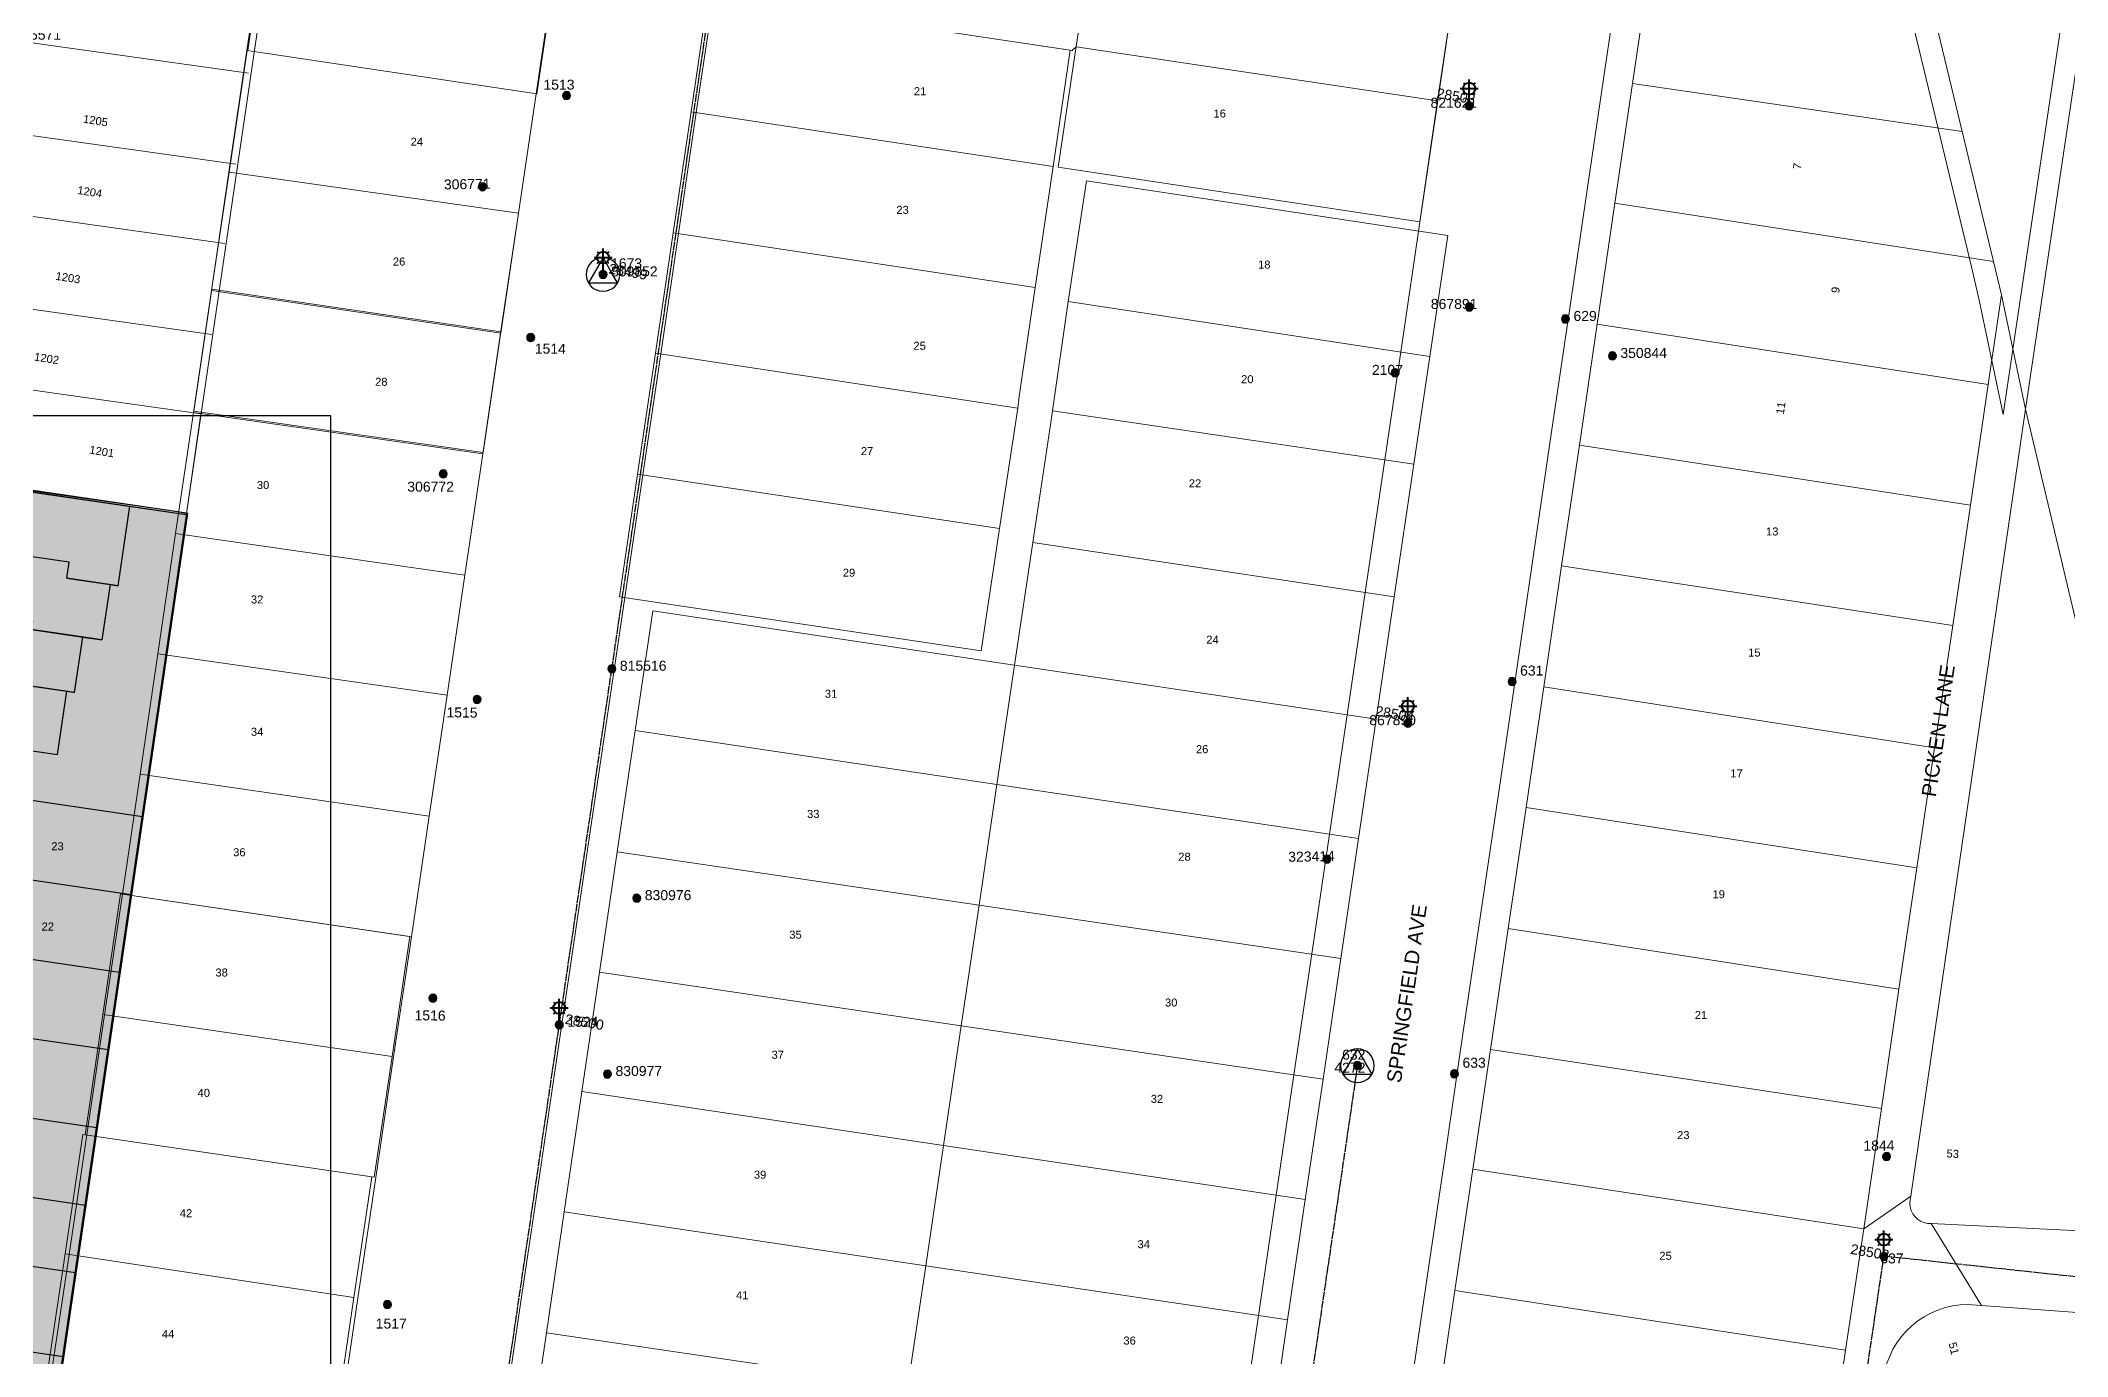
# Model space of a CAD drawing. Header units: metres. Extents: x 305195 to 309187, y 6261447 to 6263623.
# Drawn here: x 305737 to 305990.3, y 6262217.6 to 6262382.1 of the extents above; entities that cross this region are included whole.
import ezdxf
from ezdxf.enums import TextEntityAlignment as Align

# ---------------------------------------------------------------- set-up
doc = ezdxf.new("R2010")
doc.units = ezdxf.units.M
doc.linetypes.add('Cable Exist OH', pattern=[1, 1, 0])
doc.layers.get('0').update_dxf_attribs({"color": 6})
for name, color, linetype, lineweight in [('Cadastre Developer_SP_EXT', 9, 'Continuous', 5), ('Cadastre Land Parcels_SP_EXT', 9, 'Continuous', 5), ('Cadastre Roads_SP_EXT', 9, 'Continuous', 5)]:
    doc.layers.add(name, color=color, linetype=linetype, lineweight=lineweight)
for name, color, linetype in [('Equip_SP_SL_EXT', 7, 'Continuous'), ('Mains_HV_EXT', 7, 'Continuous'), ('st_new', 9, 'Continuous'), ('Sub_SP_TR_HV_LV_EXT', 7, 'Continuous'), ('SupportsOH_SP_TR_HV_LV_SL_EXT', 7, 'Continuous'), ('SupportsUG_SP_LV_SL_EXT', 7, 'Continuous')]:
    doc.layers.add(name, color=color, linetype=linetype)
doc.styles.add('COLUMN_LABEL', font='arial.ttf')
doc.styles.add('iecARIAL', font='arial.ttf', dxfattribs={"height": 2})
doc.styles.add('POLE_LABEL', font='arial.ttf')
doc.styles.get("Standard").update_dxf_attribs({"font": 'arial.ttf'})

# ---------------------------------------------------------------- blocks, each defined once
blk = doc.blocks.new('COLUMN_EXT')
blk.add_hatch(color=256).paths.add_polyline_path([(-1.49, 1.48), (-1.49, -1.49), (1.48, -1.49), (1.48, 1.48)])
blk.add_lwpolyline([(-1.49, -1.49), (1.48, -1.49), (1.48, 1.48), (-1.49, 1.48)], close=True)
for tag, height, style, flags, p in [('STRUCTURE_PLANT_NUMBER', 0.2, 'POLE_LABEL', 9, (1.81, 0.03)), ('ASSET_NUM', 2.5, 'COLUMN_LABEL', 8, (2, 2)), ('STREET_CODE', 0.2, 'COLUMN_LABEL', 9, (1.81, -0.2))]:
    blk.add_attdef(tag, text='', height=height, dxfattribs=dict(style=style, flags=flags)).set_placement(p, align=Align.MIDDLE_LEFT)
at = {"flags": 1}
blk.add_attdef('Z', (1.81, -2.35), '', height=0.2, dxfattribs=at)
at = {"flags": 9}
for tag, p in [('COLUMN_TYPE', (1.81, -0.4)), ('OWNED_BY', (1.81, -0.6)), ('STATE', (1.81, -0.8)), ('USAGE', (1.81, -1)), ('STREETNAME', (1.81, -1.6)), ('SUBURB', (1.81, -1.8)), ('LEGEND', (1.81, -1.2)), ('LOCATION', (1.81, -1.4)), ('NOTES', (1.81, -2))]:
    blk.add_attdef(tag, text='', height=0.2, dxfattribs=at).set_placement(p, align=Align.MIDDLE_LEFT)
blk = doc.blocks.new('SUB_POLE_EXT')
blk.add_line((2.16, 0.48), (2.16, 0.48, 0))
blk.add_lwpolyline([(-4.22, 0, 1), (4.22, 0, 1)], format="xyb", close=True)
blk.add_lwpolyline([(2.14, 0.52), (0, 4.22), (-3.66, -2.11), (3.66, -2.11)], close=True)
for tag, height, flags, p in [('STREET_CODE', 0.2, 9, (1.5, 0)), ('ASSET_NUM', 2.5, 8, (2, 2)), ('CONSTRUCTED_VOLTAGE', 0.2, 9, (1.5, -0.2)), ('OPERATING_VOLTAGE', 0.2, 9, (1.5, -0.6)), ('OPERATED_BY', 0.2, 9, (1.5, -0.8)), ('ORIENTATION', 0.2, 9, (1.5, -1.2)), ('OWNED_BY', 0.2, 9, (1.5, -1.4)), ('SECONDARY_VOLTAGE', 0.2, 9, (1.5, -1.6)), ('STATE', 0.2, 9, (1.5, -1.8)), ('SUBSTATION_TYPE', 0.2, 9, (1.5, -2)), ('STREETNAME', 0.2, 9, (1.5, -2.8)), ('SUBURB', 0.2, 9, (1.5, -3)), ('Z', 0.2, 1, (1.5, -3.4)), ('NO_PHASES', 0.2, 9, (1.5, -0.4)), ('MAINTAINED_BY', 0.2, 9, (1.5, -1)), ('USAGE', 0.2, 9, (1.5, -2.2)), ('LEGEND', 0.2, 9, (1.5, -2.4)), ('LOCATION', 0.2, 9, (1.5, -2.6)), ('NOTES', 0.2, 9, (1.5, -3.2))]:
    blk.add_attdef(tag, text='', height=height, dxfattribs=dict(flags=flags)).set_placement(p, align=Align.MIDDLE_LEFT)
blk = doc.blocks.new('SL_LANTERN_EXT')
at = {"lineweight": 40}
for p, q in [((-1.46, 5.68), (-1.06, 5.28)), ((0, 1.97), (0, 6.47)), ((1.46, 5.68), (1.06, 5.28)), ((-2.25, 4.22), (2.25, 4.22)), ((-1.46, 2.76), (-1.06, 3.16)), ((0, 0), (0, 2.72)), ((1.46, 2.76), (1.06, 3.16))]:
    blk.add_line(p, q, dxfattribs=at)
blk.add_circle((0, 4.22), 1.5, dxfattribs=at)
at = {"style": 'iecARIAL', "flags": 8}
blk.add_attdef('ASSET_NUM', (1.5, 1.5), '', height=2.5, dxfattribs=at)
for tag, p, height, flags in [('OPERATING_VOLTAGE', (0.98, -1.65), 0.2, 9), ('ORIENTATION', (0.98, -1.85), 0.2, 9), ('OWNED_BY', (0.98, -2.05), 0.2, 9), ('STATE', (0.98, -2.25), 0.2, 9), ('CONSTRUCTED_VOLTAGE', (0.98, -0.65), 0.2, 9), ('CONTROL_TYPE', (0.98, -0.85), 0.2, 9), ('LANTERN_PURPOSE', (0.98, -1.05), 0.2, 9), ('LANTERN_TYPE', (0.98, -1.25), 0.2, 9), ('NO_PHASES', (0.98, -1.45), 0.2, 9), ('USAGE', (0.98, -2.45), 0.2, 9), ('CEXIST', (0.98, -2.65), 0.2, 9), ('CNEW', (0.98, -2.85), 0.2, 9), ('CNUMBER', (0.98, -3.05), 0.2, 9), ('CREMOVE', (0.98, -3.25), 0.2, 9), ('CREPLACE', (0.98, -3.45), 0.2, 9), ('LKINGHEIGHT', (0.98, -3.65), 0.2, 9), ('LBRACKET', (0.98, -3.85), 0.2, 9), ('LBRACKETVOCAB', (0.98, -4.05), 0.2, 9), ('LCATEGORY', (0.98, -4.25), 0.2, 9), ('LCHARGE1', (0.98, -4.45), 0.2, 9), ('LCHARGE1PERCENT', (0.98, -4.65), 0.2, 9), ('LCHARGE2', (0.98, -4.85), 0.2, 9), ('LCHARGE2PERCENT', (0.98, -5.05), 0.2, 9), ('LCHARGE3', (0.98, -5.25), 0.2, 9), ('LNUMBER', (2.18, -3.25), 2.5, 8), ('STREETNAME', (0.98, -9.25), 0.2, 9), ('SUBURB', (0.98, -9.45), 0.2, 1), ('LCHARGE3PERCENT', (0.98, -5.45), 0.2, 9), ('LEXIST', (0.98, -5.65), 0.2, 9), ('LLAMP', (0.98, -5.85), 0.2, 9), ('LLAMPVOCAB', (0.98, -6.05), 0.2, 9), ('LMAST', (0.98, -6.25), 0.2, 9), ('LMASTVOCAB', (0.98, -6.45), 0.2, 9), ('LNEW', (0.98, -6.65), 0.2, 9), ('LANTNUMBER', (0.98, -6.85), 0.2, 9), ('LOUTREACH', (0.98, -7.25), 0.2, 9), ('LOUTREACHVOCAB', (0.98, -7.45), 0.2, 9), ('LRATECODE', (0.98, -7.65), 0.2, 9), ('LREMOVE', (0.98, -7.85), 0.2, 9), ('LREPLACE', (0.98, -8.05), 0.2, 9), ('LTYPE', (0.98, -8.25), 0.2, 9), ('LTYPEVOCAB', (0.98, -8.45), 0.2, 9), ('LEGEND', (0.98, -8.65), 0.2, 9), ('LOCATION', (0.98, -8.85), 0.2, 9), ('NOTES', (0.98, -9.05), 0.2, 9)]:
    blk.add_attdef(tag, p, '', height=height, dxfattribs=dict(flags=flags))
blk = doc.blocks.new('POLE_EXT')
blk.add_hatch(color=256).paths.add_polyline_path([(-1, 0, 1), (1, 0, 1)])
blk.add_lwpolyline([(-1, 0, 1), (1, 0, 1)], format="xyb", close=True)
for tag, height, flags, p in [('pNumber', 2.5, 8, (-17.84, 2.07)), ('OWNED_BY', 0.2, 9, (1.35, -0.4)), ('SPECIAL_USE', 0.2, 9, (1.35, -0.8)), ('STATE', 0.2, 9, (1.35, -1)), ('cLV', 0.2, 9, (1.35, -1.4)), ('hDepth', 0.2, 9, (1.35, -1.6)), ('hDia', 0.2, 9, (1.35, -1.8)), ('cHV', 0.2, 9, (1.35, -2)), ('cLinedev', 0.2, 9, (1.35, -3.4)), ('pExisting', 0.2, 9, (1.35, -3.8)), ('pFooting', 0.2, 9, (1.35, -4.4)), ('pNew', 0.2, 9, (1.35, -4.6)), ('pRelocate', 0.2, 9, (1.35, -5)), ('PARENT', 0.2, 9, (1.35, -0.6)), ('USAGE', 0.2, 9, (1.35, -1.2)), ('LBRACKET', 0.2, 9, (1.35, -2.2)), ('LExisting', 0.2, 9, (1.35, -2.4)), ('LANTNUMBER', 0.2, 9, (1.35, -2.6)), ('LOther', 0.2, 9, (1.35, -2.8)), ('LRemove', 0.2, 9, (1.35, -3)), ('LEGEND', 0.2, 9, (1.35, -3.2)), ('LOCATION', 0.2, 9, (1.35, -3.6)), ('PFNUMBER', 0.2, 9, (1.35, -4)), ('NEWPFNUMBER', 0.2, 9, (1.35, -4.2)), ('pRemove', 0.2, 9, (1.35, -5.2)), ('pReplace', 0.2, 9, (1.35, -5.4)), ('pStay', 0.2, 9, (1.35, -5.6)), ('pType', 0.2, 9, (1.35, -5.8)), ('cspan', 0.2, 9, (1.35, -6)), ('STREETNAME', 0.2, 9, (1.35, -6.2)), ('SUBURB', 0.2, 9, (1.35, -6.4)), ('OPERATED_BY', 0.2, 9, (1.36, -7.01)), ('NOTES', 0.2, 9, (1.35, -6.6)), ('MAINTAINED_BY', 0.2, 9, (1.36, -6.81))]:
    blk.add_attdef(tag, text='', height=height, dxfattribs=dict(flags=flags)).set_placement(p, align=Align.MIDDLE_LEFT)
at = {"style": 'POLE_LABEL'}
for tag, height, flags, p in [('STRUCTURE_PLANT_NUMBER', 0.2, 9, (1.35, 0.03)), ('ASSET_NUM', 2.5, 8, (2, 2)), ('STREET_CODE', 0.2, 9, (1.35, -0.2))]:
    blk.add_attdef(tag, text='', height=height, dxfattribs=dict(at, flags=flags)).set_placement(p, align=Align.MIDDLE_LEFT)
at = {"flags": 1}
blk.add_attdef('Z', (1.35, -7.33), '', height=0.2, dxfattribs=at)
blk = doc.blocks.new('ST4_NEW')
at = {"layer": 'st_new', "color": 251, "lineweight": 0}
for p, q in [((339.04, -72.8), (372.16, 152.78)), ((304.96, -68), (339.01, -72.99)), ((323.1, -181.36), (339.04, -72.8))]:
    blk.add_line(p, q, dxfattribs=at)
blk = doc.blocks.new('STAGE13_NEW')
at = {"layer": 'st_new', "color": 7}
for p, q in [((-21.99, 129.38), (4.98, 125.42)), ((3.52, 115.48), (4.98, 125.42)), ((4.98, 125.42), (10.63, 124.59)), ((12.12, 124.37), (6.57, 86.59)), ((10.63, 124.59), (12.12, 124.37)), ((-2.61, 118.41), (-24.75, 121.67)), ((-2.9, 116.43), (-2.61, 118.41)), ((-27.7, 114.02), (-7.17, 111)), ((3.52, 115.48), (-2.9, 116.43)), ((-2.9, 116.43), (2.52, 115.63)), ((2.52, 115.63), (1.5, 108.71)), ((2.52, 115.63), (3.52, 115.48)), ((-7.17, 111), (-7.32, 110)), ((1.5, 108.71), (-7.32, 110)), ((-7.32, 110), (-0.9, 109.06)), ((-1.91, 102.14), (-0.9, 109.06)), ((-0.9, 109.06), (1.5, 108.71)), ((-1.91, 102.14), (-30.83, 106.39)), ((-30.83, 106.39), (-2.9, 102.29)), ((-4.07, 94.37), (-2.9, 102.29)), ((-2.9, 102.29), (-1.91, 102.14)), ((-33.25, 100.79), (-27.39, 97.8)), ((-27.39, 97.8), (-4.07, 94.37)), ((-31.01, 92.24), (-35.99, 94.78)), ((-37.16, 92.29), (-32.26, 89.79)), ((-32.26, 89.79), (-31.01, 92.24)), ((-31.01, 92.24), (-20.11, 86.67)), ((-12.63, 89.41), (-18.39, 50.21)), ((-14.06, 79.7), (-12.63, 89.41)), ((6.57, 86.59), (-12.63, 89.41)), ((-21.44, 77.57), (-20.11, 86.67)), ((6.57, 86.59), (-3.35, 19.13)), ((6.57, 86.59), (5.14, 76.88)), ((-27.67, 75.94), (-41.68, 83.1)), ((-15.48, 69.99), (-14.06, 79.7)), ((-14.06, 79.7), (5.14, 76.88)), ((-27.67, 75.94), (-27.62, 76.04)), ((-25.5, 74.96), (-27.62, 76.04)), ((-23.39, 73.75), (-21.44, 77.57)), ((5.14, 76.88), (3.71, 67.17)), ((-25.55, 74.86), (-25.5, 74.96)), ((-23.39, 73.75), (-25.55, 74.86)), ((-25.55, 74.86), (-22.12, 73.1)), ((-22.12, 73.1), (-23.39, 73.75)), ((-26.33, 61.45), (-47.44, 72.23)), ((-24.48, 68.47), (-22.12, 73.1)), ((-24.48, 68.47), (-23.1, 67.77)), ((-16.91, 60.28), (-15.48, 69.99)), ((-15.48, 69.99), (3.71, 67.17)), ((-27.08, 59.97), (-23.1, 67.77)), ((-23.1, 67.77), (-26.33, 61.45)), ((3.71, 67.17), (-0.57, 38.04)), ((-33.22, 54.46), (-51.39, 65.28)), ((-26.33, 61.45), (-27.08, 59.97)), ((-31.01, 43.84), (-55.48, 58.4)), ((-55.48, 58.4), (-30.5, 43.53)), ((-23.62, 57.91), (-27.08, 59.97)), ((-18.34, 50.57), (-16.91, 60.28)), ((2.28, 57.46), (-16.91, 60.28)), ((-23.62, 57.91), (-27.32, 51.68)), ((-33.22, 54.46), (-32.95, 54.91)), ((-27.81, 51.84), (-32.95, 54.91)), ((-31.01, 43.84), (-26.6, 51.25)), ((-27.75, 51.94), (-27.81, 51.84)), ((-27.32, 51.68), (-27.75, 51.94)), ((-27.75, 51.94), (-26.6, 51.25)), ((-26.6, 51.25), (-27.32, 51.68)), ((-61.04, 49.59), (-38.81, 34.67)), ((-18.39, 50.21), (-29.85, 27.9)), ((-22.95, 41.33), (-18.39, 50.21)), ((-18.39, 50.21), (-18.34, 50.57)), ((-18.34, 50.57), (0.86, 47.75)), ((-42.32, 27.99), (-65.2, 43.35)), ((-35.3, 35.46), (-30.5, 43.53)), ((-30.5, 43.53), (-31.01, 43.84)), ((-27.05, 33.34), (-22.95, 41.33)), ((-0.57, 38.04), (-22.95, 41.33)), ((-0.57, 38.04), (-1.81, 29.63)), ((-38.81, 34.67), (-35.3, 35.46)), ((-29.85, 27.9), (-27.05, 33.34)), ((-27.05, 33.34), (-1.81, 29.63)), ((-80.85, 21.67), (-73.1, 32.19)), ((-42.32, 27.99), (-41.7, 24.45)), ((-29.85, 27.9), (-23.47, 22.08)), ((-1.81, 29.63), (-3.35, 19.13)), ((-46.12, 18.44), (-41.7, 24.45)), ((-99.26, -3.32), (-80.85, 21.67)), ((-80.85, 21.67), (-7.27, -49.48)), ((-57.5, -0.92), (-80.85, 21.67)), ((-23.47, 22.08), (-3.35, 19.13)), ((-49.71, 12.54), (-45.64, 18.08)), ((-46.12, 18.44), (-45.64, 18.08)), ((-36.95, 17.74), (-38.28, 8.67)), ((-36.22, 18.74), (-36.95, 17.74)), ((-32.46, 18.51), (-35.65, 18.98)), ((-32.46, 18.51), (-29.91, 16.18)), ((-1.44, -9.78), (-32.46, 18.51)), ((-3.35, 19.13), (-3.81, 15.97)), ((-29.91, 16.18), (-35.54, -22.15)), ((-29.91, 16.18), (-24.12, 10.9)), ((-3.81, 15.97), (0, 0)), ((-57.5, -0.92), (-48.34, 11.53)), ((-49.71, 12.54), (-48.34, 11.53)), ((-29.79, -27.71), (-24.12, 10.9)), ((-24.12, 10.9), (-19.38, 6.58)), ((-50.39, -7.8), (-38.28, 8.67)), ((-25.09, -32.26), (-19.38, 6.58)), ((-19.38, 6.58), (-14.64, 2.26)), ((-20.38, -36.8), (-14.64, 2.26)), ((-14.64, 2.26), (-8.85, -3.02)), ((0, 0), (-1.44, -9.78)), ((-50.39, -7.8), (-57.5, -0.92)), ((-14.63, -42.37), (-8.85, -3.02)), ((-8.85, -3.02), (-1.44, -9.78)), ((-104.48, -10.1), (-103.78, -9.22)), ((-35.54, -22.15), (-50.39, -7.8)), ((-1.44, -9.78), (-7.41, -50.4)), ((-1.44, -9.78), (-7.27, -49.48)), ((-29.79, -27.71), (-35.54, -22.15)), ((-25.09, -32.26), (-29.79, -27.71)), ((-91.17, -30.71), (-92.75, -35.27)), ((39.43, -157.01), (-91.17, -30.71)), ((-20.38, -36.8), (-25.09, -32.26)), ((-92.75, -35.27), (-101.44, -37.62)), ((-101.44, -37.62), (-111.51, -50.12)), ((-14.63, -42.37), (-20.38, -36.8)), ((-7.27, -49.48), (-14.63, -42.37)), ((-124.05, -49.84), (-127.86, -53.72)), ((-122.09, -51.77), (-124.05, -49.84)), ((-111.51, -50.12), (-122.42, -59.16)), ((-7.27, -49.48), (-14.21, -96.66)), ((-125.95, -55.69), (-122.09, -51.77)), ((-125.95, -55.69), (-126.99, -54.67)), ((-122.42, -59.16), (-126.99, -54.67)), ((-14.21, -96.66), (42.75, -151.74)), ((42.75, -151.74), (44.27, -152.01)), ((44.27, -152.01), (39.43, -157.01))]:
    blk.add_line(p, q, dxfattribs=at)
for centre, radius, start, end in [((-367.36, 248.99), 365.5, 323.6191, 340.9099), ((-35.73, 18.38), 0.6, 81.6387, 143.6797), ((-263.1, 117.39), 203.5, 321.5256, 323.6191), ((-426.64, 245.92), 411.5, 316.6673, 321.5257), ((-117.86, -45.4), 13.01, 136.6673, 225.4532)]:
    blk.add_arc(centre, radius, start, end, dxfattribs=at)
blk = doc.blocks.new('PLAN_NEW')
at = {"layer": 'st_new'}
h = blk.add_hatch(color=254, dxfattribs=at)
h.dxf.hatch_style = 1
edge = h.paths.add_edge_path()
edge.add_line((87.72, -1264.19), (14.13, -1193.04))
edge.add_line((14.13, -1193.04), (21.88, -1182.52))
edge.add_arc((-272.38, -965.72), 365.5, 323.6191, 340.8977)
edge.add_line((72.99, -1085.33), (99.97, -1089.29))
edge.add_line((99.97, -1089.29), (105.62, -1090.12))
edge.add_line((105.62, -1090.12), (107.1, -1090.34))
edge.add_line((107.1, -1090.34), (101.55, -1128.12))
edge.add_line((101.55, -1128.12), (91.63, -1195.58))
edge.add_line((91.63, -1195.58), (91.17, -1198.74))
edge.add_line((91.17, -1198.74), (94.98, -1214.71))
edge.add_line((94.98, -1214.71), (93.55, -1224.49))
edge.add_line((93.55, -1224.49), (87.71, -1264.19))
edge.add_line((87.71, -1264.19), (87.72, -1264.19))
at = {"layer": 'st_new', "color": 254, "flags": 128}
blk.add_lwpolyline([(87.72, -1264.19), (14.13, -1193.04), (21.88, -1182.52, 0.075535), (72.99, -1085.33), (99.97, -1089.29), (105.62, -1090.12), (107.1, -1090.34), (101.55, -1128.12), (91.63, -1195.58), (91.17, -1198.74), (94.98, -1214.71), (93.55, -1224.49), (87.71, -1264.19)], format="xyb", close=True, dxfattribs=at)
at = {"layer": 'st_new', "lineweight": 0}
blk.add_blockref('ST4_NEW', (-232.08, -1017.59), dxfattribs=at)
at = {"layer": 'st_new', "linetype": 'Continuous'}
blk.add_blockref('STAGE13_NEW', (94.91, -1214.91), dxfattribs=at)

msp = doc.modelspace()

# ---------------------------------------------------------------- linework, layer by layer
at = {"layer": 'Cadastre Developer_SP_EXT'}
for points in [[(305737.15, 6262395.24), (305737.09, 6262394.8, -0.008927), (305735.05, 6262381.9), (305763, 6262377.98)], [(305735.05, 6262381.9, -0.007876), (305732.88, 6262370.6), (305761.4, 6262366.59)], [(305732.88, 6262370.6, -0.006862), (305730.69, 6262360.81), (305760.01, 6262356.69)], [(305730.69, 6262360.81, -0.007914), (305727.84, 6262349.59), (305758.41, 6262345.3)], [(305727.84, 6262349.59, -0.006907), (305725.06, 6262339.89), (305757.01, 6262335.4)], [(305757.01, 6262335.4), (305755.3, 6262323.22), (305755.27, 6262323.02), (305721.19, 6262327.81, 0.008676), (305725.06, 6262339.89)]]:
    msp.add_lwpolyline(points, format="xyb", dxfattribs=at)
at = {"layer": 'Cadastre Land Parcels_SP_EXT', "linetype": 'Continuous'}
for points in [[(305811.25, 6262980.35), (305849.41, 6262857.95), (305866.46, 6262798.56), (305879.4, 6262754.99), (305891.94, 6262709.49), (305910.97, 6262637.16), (305948.24, 6262478.28), (305963.69, 6262414.66), (305969.77, 6262389.24), (305974.38, 6262370.02), (305978.3, 6262353.75), (305979.29, 6262349.61), (305982.28, 6262335.3), (305990.24, 6262388.9)], [(305738.29, 6262215), (305740.56, 6262230.33), (305742.77, 6262245.27), (305744.99, 6262260.3), (305747.22, 6262275.38), (305749.43, 6262290.35), (305751.65, 6262305.41), (305753.87, 6262320.44), (305756.11, 6262335.57), (305758.36, 6262350.83), (305760.54, 6262365.61), (305762.79, 6262380.82), (305765.02, 6262395.88), (305767.2, 6262410.63), (305769.81, 6262428.32), (305772.07, 6262443.61), (305774.27, 6262458.52), (305776.51, 6262473.69), (305778.75, 6262488.78), (305779.8, 6262495.94), (305780.93, 6262503.79), (305783.12, 6262518.93)], [(305996.88, 6262414.27), (305993, 6262389.57), (305985.05, 6262335.97)], [(305868.65, 6262396.34), (305823.38, 6262403.12), (305821.08, 6262387.55), (305865.92, 6262380.82), (305866.42, 6262381.25), (305868.65, 6262396.34)], [(305736.38, 6262160.75), (305739, 6262178.71), (305741.66, 6262196.65), (305741.25, 6262198.9), (305738.29, 6262215), (305740.56, 6262230.33), (305742.77, 6262245.27), (305744.99, 6262260.3), (305747.22, 6262275.38), (305749.43, 6262290.35), (305751.65, 6262305.41), (305753.87, 6262320.44), (305756.11, 6262335.57), (305758.36, 6262350.83), (305760.54, 6262365.61), (305762.79, 6262380.82), (305765.02, 6262395.88)], [(305799.03, 6262375.38), (305801.28, 6262390.61), (305765.12, 6262395.86), (305762.9, 6262380.8)], [(305868.65, 6262396.35), (305866.42, 6262381.26), (305911.58, 6262374.52), (305913.81, 6262389.6)], [(305972.53, 6262389.92), (305938.61, 6262394.75), (305935.96, 6262376.7), (305977.14, 6262370.7), (305972.53, 6262389.92)], [(305865.68, 6262380.86), (305820.43, 6262387.65), (305818.29, 6262373.14), (305863.54, 6262366.3), (305865.68, 6262380.86)], [(305799.03, 6262375.38), (305762.81, 6262380.82), (305760.56, 6262365.6), (305796.72, 6262360.48), (305798.95, 6262375.4)], [(305866.42, 6262381.26), (305866.33, 6262380.78), (305864.19, 6262366.21), (305909.35, 6262359.38), (305911.58, 6262374.52)], [(305935.96, 6262376.7), (305933.75, 6262361.72), (305981.07, 6262354.42), (305977.14, 6262370.7)], [(305818.29, 6262373.14), (305816.06, 6262358.03), (305861.28, 6262351.19), (305863.54, 6262366.3)], [(305760.56, 6262365.6), (305758.38, 6262350.83), (305794.52, 6262345.48), (305796.72, 6262360.48)], [(305912.85, 6262357.69), (305867.7, 6262364.53), (305865.44, 6262349.42), (305910.62, 6262342.58), (305912.85, 6262357.69)], [(305933.75, 6262361.72), (305931.53, 6262346.62), (305980.4, 6262339.08), (305982.05, 6262350.28), (305981.07, 6262354.42)], [(305816.06, 6262358.03), (305813.85, 6262342.99), (305859.12, 6262336.1), (305859.29, 6262337.55), (305861.28, 6262351.19)], [(305794.54, 6262345.63), (305758.4, 6262350.98), (305756.15, 6262335.72), (305792.3, 6262330.56), (305794.54, 6262345.63)], [(305865.44, 6262349.42), (305863.45, 6262335.78), (305908.62, 6262329.09), (305910.62, 6262342.58)], [(305931.53, 6262346.62), (305929.31, 6262331.46), (305978.18, 6262323.98), (305980.4, 6262339.08)], [(305813.85, 6262342.99), (305811.62, 6262327.87), (305856.83, 6262321.08), (305859.12, 6262336.1)], [(305792.26, 6262330.41), (305756.11, 6262335.57), (305753.87, 6262320.44), (305790.02, 6262315.23), (305792.26, 6262330.41)], [(305863.45, 6262335.78), (305863.27, 6262334.33), (305860.99, 6262319.31), (305906.18, 6262312.53), (305908.62, 6262329.09)], [(306009.69, 6262232.42), (305985.05, 6262335.97), (305970.75, 6262237.63), (305970.63, 6262237.19), (305970.6, 6262236.73), (305970.64, 6262236.28), (305970.77, 6262235.84), (305970.97, 6262235.42), (305971.24, 6262235.06), (305971.57, 6262234.74), (305971.95, 6262234.49), (305972.38, 6262234.31), (305972.82, 6262234.21), (305973.27, 6262234.18), (306009.69, 6262232.42)], [(305929.31, 6262331.46), (305927.09, 6262316.38), (305975.96, 6262308.92), (305978.18, 6262323.98)], [(305811.62, 6262327.87), (305809.35, 6262312.53), (305854.56, 6262305.76), (305856.83, 6262321.08)], [(305753.87, 6262320.44), (305751.65, 6262305.41), (305787.8, 6262300.25), (305790.02, 6262315.23)], [(305860.99, 6262319.31), (305858.72, 6262303.99), (305883.59, 6262300.27), (305903.92, 6262297.23), (305906.18, 6262312.53)], [(305927.09, 6262316.38), (305924.86, 6262301.26), (305973.68, 6262293.66), (305975.96, 6262308.92)], [(305858.72, 6262303.99), (305813.51, 6262310.76), (305811.3, 6262295.82), (305856.51, 6262289.07)], [(305751.65, 6262305.41), (305749.43, 6262290.35), (305785.57, 6262285.1), (305787.8, 6262300.25)], [(305858.72, 6262303.99), (305856.51, 6262289.07), (305883.88, 6262284.99), (305901.72, 6262282.32), (305903.92, 6262297.23)], [(305924.86, 6262301.26), (305922.65, 6262286.19), (305971.47, 6262278.67), (305973.68, 6262293.66)], [(305811.3, 6262295.82), (305809.07, 6262280.67), (305854.28, 6262274)], [(305749.43, 6262290.35), (305747.22, 6262275.38), (305783.34, 6262270.03), (305785.57, 6262285.1)], [(305856.51, 6262289.07), (305854.28, 6262274), (305899.5, 6262267.34), (305901.72, 6262282.32)], [(305922.65, 6262286.19), (305920.42, 6262271.06), (305969.24, 6262263.49), (305971.47, 6262278.67)], [(305809.07, 6262280.67), (305806.86, 6262265.62), (305852.06, 6262258.91), (305854.28, 6262274)], [(305783.14, 6262270.06), (305747.01, 6262275.41), (305744.78, 6262260.33), (305780.92, 6262255.08), (305783.14, 6262270.06)], [(305920.42, 6262271.06), (305918.19, 6262255.93), (305967.06, 6262248.56), (305969.24, 6262263.49)], [(305852.06, 6262258.91), (305884.48, 6262254.11), (305897.27, 6262252.22), (305899.5, 6262267.34)], [(305806.86, 6262265.62), (305804.65, 6262250.69), (305849.84, 6262243.95)], [(305744.78, 6262260.33), (305742.56, 6262245.3), (305778.69, 6262239.99), (305780.92, 6262255.08)], [(305852.06, 6262258.91), (305849.84, 6262243.95), (305895.06, 6262237.2), (305897.27, 6262252.22)], [(305918.19, 6262255.93), (305915.99, 6262240.97), (305964.85, 6262233.55), (305967.06, 6262248.56)], [(305804.65, 6262250.69), (305802.43, 6262235.66), (305847.62, 6262228.91), (305849.84, 6262243.95)], [(305778.4, 6262240.03), (305742.27, 6262245.34), (305740.07, 6262230.4), (305776.15, 6262224.94), (305778.4, 6262240.03)], [(305915.99, 6262240.97), (305913.76, 6262225.82), (305962.58, 6262218.35), (305964.85, 6262233.55)], [(305847.62, 6262228.91), (305885.08, 6262223.32), (305892.84, 6262222.16), (305895.06, 6262237.2)], [(305802.43, 6262235.66), (305800.21, 6262220.54), (305845.39, 6262213.85)], [(305740.07, 6262230.4), (305737.8, 6262215.07), (305773.93, 6262209.85), (305776.15, 6262224.94)], [(305847.62, 6262228.91), (305845.39, 6262213.85), (305890.65, 6262207.13), (305892.84, 6262222.16)], [(305913.76, 6262225.82), (305911.55, 6262210.79), (305960.41, 6262203.4), (305962.58, 6262218.35)], [(306014.49, 6262211.19), (306012, 6262221.59), (305979.58, 6262223.95), (305977.82, 6262224.08), (305976.89, 6262224.03), (305975.95, 6262223.9), (305975.02, 6262223.68), (305974.12, 6262223.38), (305973.25, 6262223), (305972.41, 6262222.55), (305971.62, 6262222.03), (305970.87, 6262221.43), (305970.19, 6262220.78), (305969.56, 6262220.06), (305969, 6262219.29), (305968.5, 6262218.48), (305968.09, 6262217.62), (305967.75, 6262216.73), (305967.49, 6262215.82), (305967.31, 6262214.88), (305967.21, 6262213.94), (305970.39, 6262200.63)], [(305800.21, 6262220.54), (305797.96, 6262205.34), (305843.14, 6262198.64)]]:
    msp.add_lwpolyline(points, dxfattribs=at)
at = {"layer": 'Cadastre Roads_SP_EXT', "linetype": 'Continuous'}
for points in [[(305908.08, 6262212.46), (305910.29, 6262227.49), (305912.52, 6262242.64), (305914.72, 6262257.61), (305916.94, 6262272.73), (305919.18, 6262287.86), (305921.39, 6262302.93), (305923.61, 6262318.06), (305925.83, 6262333.14), (305928.06, 6262348.29), (305930.28, 6262363.4), (305932.49, 6262378.38), (305935.14, 6262396.42)], [(305801.17, 6262390.62), (305798.93, 6262375.4), (305796.71, 6262360.48), (305794.5, 6262345.48), (305792.26, 6262330.41), (305790.02, 6262315.23), (305787.8, 6262300.25), (305785.57, 6262285.1), (305783.34, 6262270.03), (305781.12, 6262255.05), (305778.9, 6262239.96), (305776.64, 6262224.87), (305774.43, 6262209.78)], [(305913.84, 6262389.58), (305911.61, 6262374.5), (305909.38, 6262359.36), (305907.15, 6262344.25), (305905.15, 6262330.77), (305902.71, 6262314.2), (305900.45, 6262298.9), (305898.25, 6262283.99), (305896.03, 6262269.01), (305893.8, 6262253.89), (305891.59, 6262238.87), (305889.36, 6262223.83), (305887.18, 6262208.8)], [(305794.46, 6262207.01), (305796.7, 6262222.21), (305798.93, 6262237.33), (305801.14, 6262252.36), (305803.35, 6262267.29), (305805.57, 6262282.34), (305807.8, 6262297.49), (305810, 6262312.43), (305812.27, 6262327.77), (305814.5, 6262342.89), (305816.71, 6262357.93), (305818.94, 6262373.04), (305821.08, 6262387.55)], [(305985.05, 6262335.97), (305982.05, 6262350.28), (305980.4, 6262339.08), (305978.18, 6262323.98), (305975.96, 6262308.92), (305973.68, 6262293.66), (305971.47, 6262278.67), (305969.24, 6262263.49), (305967.06, 6262248.56), (305964.85, 6262233.55), (305967.43, 6262235.34), (305970.75, 6262237.63), (305985.05, 6262335.97)], [(306009.69, 6262232.42), (305973.27, 6262234.18), (305976.26, 6262229.33), (305979.58, 6262223.95), (306012, 6262221.59), (306009.69, 6262232.42)]]:
    msp.add_lwpolyline(points, dxfattribs=at)
at = {"layer": 'Defpoints', "color": 2}
msp.add_lwpolyline([(305597.47, 6262074.76), (305773.29, 6262074.76), (305773.29, 6262335.14), (305597.47, 6262335.14)], close=True, dxfattribs=at)
at = {"layer": 'Mains_HV_EXT', "linetype": 'Cable Exist OH'}
for p, q in [((305815.15, 6262349.35), (305828.42, 6262439.32)), ((305808.4, 6262303.54), (305815.15, 6262349.35)), ((305801.83, 6262259.03), (305808.4, 6262303.54)), ((305795.22, 6262214.14), (305801.83, 6262259.03)), ((305901.57, 6262253.93), (305895.27, 6262211.14)), ((305959.88, 6262179.39), (305967.37, 6262230.15)), ((305967.37, 6262230.15), (306004.94, 6262226.11))]:
    msp.add_line(p, q, dxfattribs=at)

# ---------------------------------------------------------------- block references
at = {"layer": 'Equip_SP_SL_EXT'}
ref = msp.add_blockref('SL_LANTERN_EXT', (305915.54, 6262373.94), dxfattribs=dict(at, xscale=0.5, yscale=0.5, zscale=0.5))
ref.add_attrib('ASSET_NUM', '28503', dxfattribs={"layer": '0', "height": 1.25, "rotation": 350.3728, "style": 'iecARIAL'}).set_placement((305916.29, 6262374.69), align=Align.MIDDLE_RIGHT)
ref = msp.add_blockref('SL_LANTERN_EXT', (305807.29, 6262352.82), dxfattribs=dict(at, xscale=0.5, yscale=0.5, zscale=0.5))
ref.add_attrib('ASSET_NUM', '28499', dxfattribs={"layer": '0', "height": 1.25, "rotation": 350.2732, "style": 'iecARIAL'}).set_placement((305808.04, 6262353.57), align=Align.MIDDLE_LEFT)
ref = msp.add_blockref('SL_LANTERN_EXT', (305907.88, 6262296.74), dxfattribs=dict(at, xscale=0.5, yscale=0.5, zscale=0.5))
ref.add_attrib('ASSET_NUM', '28504', dxfattribs={"layer": '0', "height": 1.25, "rotation": 350.3819, "style": 'iecARIAL'}).set_placement((305908.63, 6262297.49), align=Align.MIDDLE_RIGHT)
ref = msp.add_blockref('SL_LANTERN_EXT', (305801.83, 6262259.03), dxfattribs=dict(at, xscale=0.5, yscale=0.5, zscale=0.5))
ref.add_attrib('ASSET_NUM', '28500', dxfattribs={"layer": '0', "height": 1.25, "rotation": 350.4901, "style": 'iecARIAL'}).set_placement((305802.58, 6262259.78), align=Align.MIDDLE_LEFT)
ref = msp.add_blockref('SL_LANTERN_EXT', (305967.37, 6262230.08), dxfattribs=dict(at, xscale=0.5, yscale=0.5, zscale=0.5))
ref.add_attrib('ASSET_NUM', '28508', dxfattribs={"layer": '0', "height": 1.25, "rotation": 350.2566, "style": 'iecARIAL'}).set_placement((305968.12, 6262230.83), align=Align.TOP_RIGHT)
at = {"layer": 'st_new'}
msp.add_blockref('PLAN_NEW', (305648.26, 6263413.34), dxfattribs=at)
at = {"layer": 'Sub_SP_TR_HV_LV_EXT'}
ref = msp.add_blockref('SUB_POLE_EXT', (305807.29, 6262352.82), dxfattribs=dict(at, xscale=0.5, yscale=0.5, zscale=0.5))
ref.add_attrib('ASSET_NUM', '1673', dxfattribs={"layer": '0', "height": 1.25}).set_placement((305808.29, 6262353.2), align=Align.BOTTOM_LEFT)
ref = msp.add_blockref('SUB_POLE_EXT', (305901.57, 6262253.93), dxfattribs=dict(at, xscale=0.5, yscale=0.5, zscale=0.5))
ref.add_attrib('ASSET_NUM', '4272', dxfattribs={"layer": '0', "height": 1.25}).set_placement((305902.57, 6262254.3), align=Align.TOP_RIGHT)
at = {"layer": 'SupportsOH_SP_TR_HV_LV_SL_EXT'}
ref = msp.add_blockref('POLE_EXT', (305802.73, 6262375.17), dxfattribs=dict(at, xscale=0.5, yscale=0.5, zscale=0.5))
ref.add_attrib('ASSET_NUM', '1513', dxfattribs={"layer": '0', "height": 1.25, "rotation": 0.1342, "style": 'POLE_LABEL'}).set_placement((305803.73, 6262375.54), align=Align.BOTTOM_RIGHT)
ref = msp.add_blockref('POLE_EXT', (305915.53, 6262373.89), dxfattribs=dict(at, xscale=0.5, yscale=0.5, zscale=0.5))
ref.add_attrib('ASSET_NUM', '821621', dxfattribs={"layer": '0', "height": 1.25, "style": 'POLE_LABEL'}).set_placement((305916.53, 6262374.27), align=Align.MIDDLE_RIGHT)
ref = msp.add_blockref('POLE_EXT', (305792.23, 6262363.78), dxfattribs=dict(at, xscale=0.5, yscale=0.5, zscale=0.5))
ref.add_attrib('ASSET_NUM', '306771', dxfattribs={"layer": '0', "height": 1.25, "rotation": 1, "style": 'POLE_LABEL'}).set_placement((305793.23, 6262364.16), align=Align.MIDDLE_RIGHT)
ref = msp.add_blockref('POLE_EXT', (305807.29, 6262352.82), dxfattribs=dict(at, xscale=0.5, yscale=0.5, zscale=0.5))
ref.add_attrib('ASSET_NUM', '809852', dxfattribs={"layer": '0', "height": 1.25, "style": 'POLE_LABEL'}).set_placement((305808.29, 6262353.2), align=Align.MIDDLE_LEFT)
ref = msp.add_blockref('POLE_EXT', (305915.57, 6262348.75), dxfattribs=dict(at, xscale=0.5, yscale=0.5, zscale=0.5))
ref.add_attrib('ASSET_NUM', '867891', dxfattribs={"layer": '0', "height": 1.25, "style": 'POLE_LABEL'}).set_placement((305916.57, 6262349.13), align=Align.MIDDLE_RIGHT)
ref = msp.add_blockref('POLE_EXT', (305927.57, 6262347.25), dxfattribs=dict(at, xscale=0.5, yscale=0.5, zscale=0.5))
ref.add_attrib('ASSET_NUM', '629', dxfattribs={"layer": '0', "height": 1.25, "style": 'POLE_LABEL'}).set_placement((305928.57, 6262347.63), align=Align.MIDDLE_LEFT)
ref = msp.add_blockref('POLE_EXT', (305798.25, 6262344.93), dxfattribs=dict(at, xscale=0.5, yscale=0.5, zscale=0.5))
ref.add_attrib('ASSET_NUM', '1514', dxfattribs={"layer": '0', "height": 1.25, "rotation": 359.4471, "style": 'POLE_LABEL'}).set_placement((305802.66, 6262344.14), align=Align.TOP_RIGHT)
ref = msp.add_blockref('POLE_EXT', (305933.43, 6262342.63), dxfattribs=dict(at, xscale=0.5, yscale=0.5, zscale=0.5))
ref.add_attrib('ASSET_NUM', '350844', dxfattribs={"layer": '0', "height": 1.25, "style": 'POLE_LABEL'}).set_placement((305934.43, 6262343), align=Align.MIDDLE_LEFT)
ref = msp.add_blockref('POLE_EXT', (305906.27, 6262340.52), dxfattribs=dict(at, xscale=0.5, yscale=0.5, zscale=0.5))
ref.add_attrib('ASSET_NUM', '2107', dxfattribs={"layer": '0', "height": 1.25, "style": 'POLE_LABEL'}).set_placement((305907.27, 6262340.89), align=Align.MIDDLE_RIGHT)
ref = msp.add_blockref('POLE_EXT', (305787.33, 6262327.88), dxfattribs=dict(at, xscale=0.5, yscale=0.5, zscale=0.5))
ref.add_attrib('ASSET_NUM', '306772', dxfattribs={"layer": '0', "height": 1.25, "style": 'POLE_LABEL'}).set_placement((305788.66, 6262326.29), align=Align.MIDDLE_RIGHT)
ref = msp.add_blockref('POLE_EXT', (305808.4, 6262303.54), dxfattribs=dict(at, xscale=0.5, yscale=0.5, zscale=0.5))
ref.add_attrib('ASSET_NUM', '815516', dxfattribs={"layer": '0', "height": 1.25, "style": 'POLE_LABEL'}).set_placement((305809.4, 6262303.91), align=Align.MIDDLE_LEFT)
ref = msp.add_blockref('POLE_EXT', (305920.9, 6262301.93), dxfattribs=dict(at, xscale=0.5, yscale=0.5, zscale=0.5))
ref.add_attrib('ASSET_NUM', '631', dxfattribs={"layer": '0', "height": 1.25, "style": 'POLE_LABEL'}).set_placement((305921.9, 6262302.31), align=Align.BOTTOM_LEFT)
ref = msp.add_blockref('POLE_EXT', (305791.55, 6262299.7), dxfattribs=dict(at, xscale=0.5, yscale=0.5, zscale=0.5))
ref.add_attrib('ASSET_NUM', '1515', dxfattribs={"layer": '0', "height": 1.25, "rotation": 359.2016, "style": 'POLE_LABEL'}).set_placement((305791.6, 6262297.04), align=Align.BOTTOM_RIGHT)
ref = msp.add_blockref('POLE_EXT', (305907.88, 6262296.74), dxfattribs=dict(at, xscale=0.5, yscale=0.5, zscale=0.5))
ref.add_attrib('ASSET_NUM', '867890', dxfattribs={"layer": '0', "height": 1.25, "style": 'POLE_LABEL'}).set_placement((305908.88, 6262297.11), align=Align.MIDDLE_RIGHT)
ref = msp.add_blockref('POLE_EXT', (305897.75, 6262279.75), dxfattribs=dict(at, xscale=0.5, yscale=0.5, zscale=0.5))
ref.add_attrib('ASSET_NUM', '323414', dxfattribs={"layer": '0', "height": 1.25, "rotation": 1, "style": 'POLE_LABEL'}).set_placement((305898.75, 6262280.13), align=Align.MIDDLE_RIGHT)
ref = msp.add_blockref('POLE_EXT', (305811.51, 6262274.86), dxfattribs=dict(at, xscale=0.5, yscale=0.5, zscale=0.5))
ref.add_attrib('ASSET_NUM', '830976', dxfattribs={"layer": '0', "height": 1.25, "style": 'POLE_LABEL'}).set_placement((305812.51, 6262275.24), align=Align.MIDDLE_LEFT)
ref = msp.add_blockref('POLE_EXT', (305786.04, 6262262.36), dxfattribs=dict(at, xscale=0.5, yscale=0.5, zscale=0.5))
ref.add_attrib('ASSET_NUM', '1516', dxfattribs={"layer": '0', "height": 1.25, "rotation": 359.3296, "style": 'POLE_LABEL'}).set_placement((305787.61, 6262259.18), align=Align.BOTTOM_RIGHT)
ref = msp.add_blockref('POLE_EXT', (305801.83, 6262259.03), dxfattribs=dict(at, xscale=0.5, yscale=0.5, zscale=0.5))
ref.add_attrib('ASSET_NUM', '1524', dxfattribs={"layer": '0', "height": 1.25, "style": 'POLE_LABEL'}).set_placement((305802.83, 6262259.41), align=Align.MIDDLE_LEFT)
ref = msp.add_blockref('POLE_EXT', (305807.85, 6262252.88), dxfattribs=dict(at, xscale=0.5, yscale=0.5, zscale=0.5))
ref.add_attrib('ASSET_NUM', '830977', dxfattribs={"layer": '0', "height": 1.25, "style": 'POLE_LABEL'}).set_placement((305808.85, 6262253.26), align=Align.MIDDLE_LEFT)
ref = msp.add_blockref('POLE_EXT', (305901.57, 6262253.93), dxfattribs=dict(at, xscale=0.5, yscale=0.5, zscale=0.5))
ref.add_attrib('ASSET_NUM', '632', dxfattribs={"layer": '0', "height": 1.25, "style": 'POLE_LABEL'}).set_placement((305902.57, 6262254.3), align=Align.BOTTOM_RIGHT)
ref = msp.add_blockref('POLE_EXT', (305913.7, 6262252.91), dxfattribs=dict(at, xscale=0.5, yscale=0.5, zscale=0.5))
ref.add_attrib('ASSET_NUM', '633', dxfattribs={"layer": '0', "height": 1.25, "style": 'POLE_LABEL'}).set_placement((305914.7, 6262253.29), align=Align.BOTTOM_LEFT)
ref = msp.add_blockref('POLE_EXT', (305967.69, 6262242.57), dxfattribs=dict(at, xscale=0.5, yscale=0.5, zscale=0.5))
ref.add_attrib('ASSET_NUM', '1844', dxfattribs={"layer": '0', "height": 1.25, "rotation": 0.2565, "style": 'POLE_LABEL'}).set_placement((305968.69, 6262242.95), align=Align.BOTTOM_RIGHT)
ref = msp.add_blockref('POLE_EXT', (305967.37, 6262230.08), dxfattribs=dict(at, xscale=0.5, yscale=0.5, zscale=0.5))
ref.add_attrib('ASSET_NUM', '637', dxfattribs={"layer": '0', "height": 1.25, "rotation": 359.7241, "style": 'POLE_LABEL'}).set_placement((305968.37, 6262230.46), align=Align.TOP_CENTER)
ref = msp.add_blockref('POLE_EXT', (305780.35, 6262224.07), dxfattribs=dict(at, xscale=0.5, yscale=0.5, zscale=0.5))
ref.add_attrib('ASSET_NUM', '1517', dxfattribs={"layer": '0', "height": 1.25, "rotation": 359.8852, "style": 'POLE_LABEL'}).set_placement((305782.77, 6262220.69), align=Align.BOTTOM_RIGHT)
at = {"layer": 'SupportsUG_SP_LV_SL_EXT'}
ref = msp.add_blockref('COLUMN_EXT', (305732.15, 6262382.44), dxfattribs=dict(at, xscale=0.5, yscale=0.5, zscale=0.5, rotation=351.5400703997142))
ref.add_attrib('ASSET_NUM', '895571', dxfattribs={"layer": '0', "height": 1.25, "style": 'COLUMN_LABEL'}).set_placement((305733.74, 6262382.78), align=Align.MIDDLE_LEFT)

# ---------------------------------------------------------------- texts
at = {"layer": 'Cadastre Developer_SP_EXT'}
for s, p in [('1205', (305742.26, 6262371.8)), ('1204', (305741.54, 6262362.89)), ('1203', (305738.82, 6262352.16)), ('1202', (305736.15, 6262342.07)), ('1201', (305743.04, 6262330.44))]:
    msp.add_text(s, height=1, rotation=350.995, dxfattribs=at).set_placement(p)
at = {"layer": 'Cadastre Land Parcels_SP_EXT'}
for s, p in [('21', (305846.14, 6262375.22)), ('16', (305883.58, 6262372.43)), ('24', (305783.25, 6262368.91)), ('23', (305843.95, 6262360.39)), ('26', (305781.03, 6262353.93)), ('26', (305781.03, 6262353.93)), ('18', (305889.15, 6262353.55)), ('25', (305846.08, 6262343.4)), ('28', (305778.81, 6262338.9)), ('20', (305887.03, 6262339.22)), ('27', (305839.51, 6262330.24)), ('22', (305880.5, 6262326.21)), ('30', (305764.03, 6262326)), ('13', (305952.63, 6262320.19)), ('29', (305837.25, 6262315.04)), ('32', (305763.29, 6262311.69)), ('24', (305882.68, 6262306.67)), ('15', (305950.4, 6262305.06)), ('31', (305835.01, 6262299.91)), ('34', (305763.29, 6262295.16)), ('26', (305881.39, 6262292.98)), ('17', (305948.17, 6262289.95)), ('33', (305832.79, 6262284.89)), ('23', (305738.34, 6262280.85)), ('36', (305761.07, 6262280.1)), ('28', (305879.18, 6262279.54)), ('19', (305945.94, 6262274.85)), ('22', (305737.13, 6262270.82)), ('35', (305830.57, 6262269.8)), ('38', (305758.85, 6262265.07)), ('30', (305877.52, 6262261.32)), ('21', (305943.73, 6262259.76)), ('37', (305828.35, 6262254.79)), ('40', (305756.62, 6262250.03)), ('32', (305875.74, 6262249.28)), ('23', (305941.52, 6262244.75)), ('39', (305826.14, 6262239.8)), ('42', (305754.4, 6262234.99)), ('34', (305874.09, 6262231.11)), ('25', (305939.3, 6262229.67)), ('41', (305823.91, 6262224.74)), ('44', (305752.16, 6262219.88)), ('36', (305872.32, 6262219.07))]:
    msp.add_text(s, height=1, dxfattribs=at).set_placement(p)
for s, rotation, p in [('7', 81.6328, (305956.98, 6262365.89)), ('9', 81.6276, (305961.76, 6262350.42)), ('11', 81.6216, (305954.85, 6262335.28)), ('53', 357.2805, (305975.17, 6262242.46)), ('51', 283.4032, (305975.43, 6262219.23))]:
    msp.add_text(s, height=1, rotation=rotation, dxfattribs=at).set_placement(p)
at = {"layer": 'Cadastre Roads_SP_EXT'}
for s, rotation, p in [('PICKEN LANE', 81.6949, (305973.84, 6262287.43)), ('SPRINGFIELD AVE', 81.6186, (305906.99, 6262251.68))]:
    msp.add_text(s, height=1.8, rotation=rotation, dxfattribs=at).set_placement(p)

doc.saveas('drawing.dxf')
